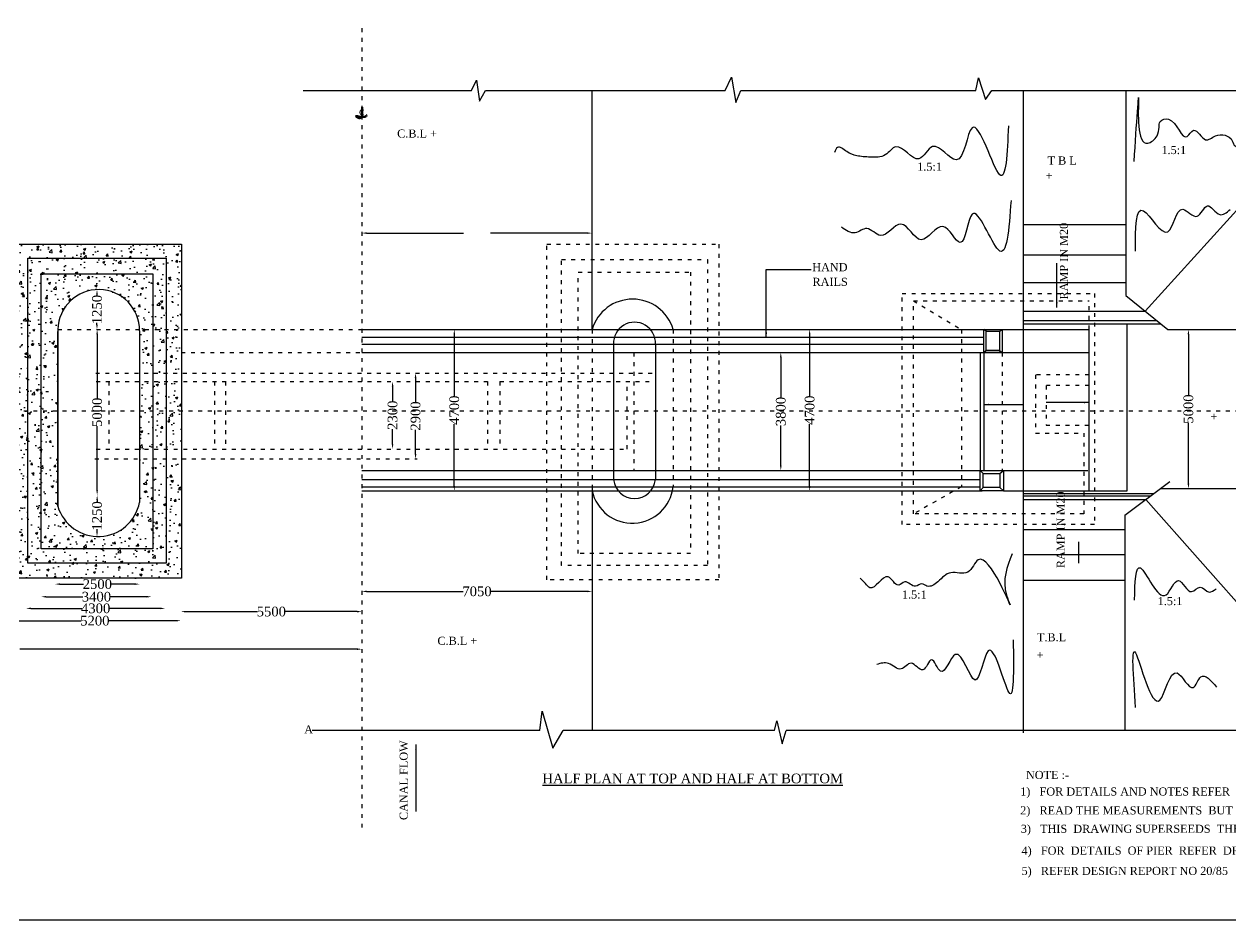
# Model space of a CAD drawing. Header units: millimetres. Extents: x 3677 to 149785, y 3909 to 54167.
# Drawn here: x 22591 to 59930, y 3909 to 31609 of the extents above; entities that cross this region are included whole.
import ezdxf

# ---------------------------------------------------------------- set-up
doc = ezdxf.new("R2010")
doc.units = ezdxf.units.MM
doc.header["$MEASUREMENT"] = 0
doc.header["$PDMODE"] = 33
doc.header["$PDSIZE"] = 500
doc.linetypes.add('ACAD_ISO03W100', pattern=[30, 12, -18])
for name, color, linetype in [('DIM', 5, 'Continuous'), ('DOT LINE', 3, 'ACAD_ISO03W100'), ('DWG. LINE', 1, 'Continuous'), ('HATCH', 2, 'Continuous'), ('TEXT', 7, 'Continuous')]:
    doc.layers.add(name, color=color, linetype=linetype)
doc.layers.add('TITLE', color=7, linetype='Continuous', lineweight=30)
doc.styles.get("Standard").update_dxf_attribs({"font": 'TIMES.TTF', "height": 300})
doc.dimstyles.get("Standard").update_dxf_attribs({"dimtxt": 300, "dimasz": 150, "dimexe": 0.18, "dimexo": 0.0625, "dimgap": 0.09, "dimtad": 0, "dimdec": 0, "dimzin": 0, "dimdsep": 46, "dimtxsty": 'Standard', "dimcen": 0.09, "dimse1": 1, "dimse2": 1, "dimclrd": 5, "dimclre": 5, "dimclrt": 4, "dimadec": 0, "dimazin": 0, "dimtfac": 1, "dimtdec": 0, "dimtofl": 0, "dimtmove": 0, "dimatfit": 3, "dimfxl": 1, "dimtolj": 1, "dimtzin": 0, "dimarcsym": 0})

# ---------------------------------------------------------------- blocks, each defined once
blk = doc.blocks.new('*D29')
at = {"layer": 'Defpoints', "color": 0}
for p in [(24845, 23400), (24845, 22165), (24845, 22165)]:
    blk.add_point(p, dxfattribs=at)
at = {"layer": 'DIM', "color": 5, "lineweight": -2}
for p, q in [((24845, 23250), (24845, 23192)), ((24845, 22315), (24845, 22373))]:
    blk.add_line(p, q, dxfattribs=at)
at = {"layer": 'DIM', "color": 5}
for points in [[(24820, 23250), (24870, 23250), (24845, 23400)], [(24820, 22315), (24870, 22315), (24845, 22165)]]:
    blk.add_solid(points, dxfattribs=at)
at = {"layer": 'DIM', "color": 4, "insert": (24845, 22783), "char_height": 300, "attachment_point": 5, "rotation": 90}
blk.add_mtext('\\A1;1250', dxfattribs=at)
blk = doc.blocks.new('*D30')
at = {"layer": 'Defpoints', "color": 0}
for p in [(24845, 22165), (24845, 17041), (24850, 17041)]:
    blk.add_point(p, dxfattribs=at)
at = {"layer": 'DIM', "color": 5, "lineweight": -2}
for p, q in [((24850, 22015), (24850, 20028)), ((24850, 17191), (24850, 19178))]:
    blk.add_line(p, q, dxfattribs=at)
at = {"layer": 'DIM', "color": 5}
for points in [[(24825, 22015), (24875, 22015), (24850, 22165)], [(24825, 17191), (24875, 17191), (24850, 17041)]]:
    blk.add_solid(points, dxfattribs=at)
at = {"layer": 'DIM', "color": 4, "insert": (24850, 19603), "char_height": 300, "attachment_point": 5, "rotation": 90}
blk.add_mtext('\\A1;5000', dxfattribs=at)
blk = doc.blocks.new('*D33')
at = {"layer": 'Defpoints', "color": 0}
for p in [(24850, 17041), (24850, 17041), (24845, 15763)]:
    blk.add_point(p, dxfattribs=at)
at = {"layer": 'DIM', "color": 5, "lineweight": -2}
for p, q in [((24850, 16891), (24849, 16811)), ((24846, 15913), (24846, 15993))]:
    blk.add_line(p, q, dxfattribs=at)
at = {"layer": 'DIM', "color": 5}
for points in [[(24825, 16891), (24875, 16891), (24850, 17041)], [(24821, 15913), (24871, 15913), (24845, 15763)]]:
    blk.add_solid(points, dxfattribs=at)
at = {"layer": 'DIM', "color": 4, "insert": (24848, 16402), "char_height": 300, "attachment_point": 5, "rotation": 89.7793}
blk.add_mtext('\\A1;1250', dxfattribs=at)
blk = doc.blocks.new('*D34')
at = {"layer": 'Defpoints', "color": 0}
for p in [(23549, 14279), (26161, 14292), (26161, 14279)]:
    blk.add_point(p, dxfattribs=at)
at = {"layer": 'DIM', "color": 5, "lineweight": -2}
for p, q in [((23699, 14292), (24424, 14292)), ((26011, 14292), (25285, 14292))]:
    blk.add_line(p, q, dxfattribs=at)
at = {"layer": 'DIM', "color": 5}
for points in [[(23699, 14317), (23699, 14267), (23549, 14292)], [(26011, 14317), (26011, 14267), (26161, 14292)]]:
    blk.add_solid(points, dxfattribs=at)
at = {"layer": 'DIM', "color": 4, "insert": (24855, 14292), "char_height": 300, "attachment_point": 5}
blk.add_mtext('\\A1;2500', dxfattribs=at)
blk = doc.blocks.new('*D35')
at = {"layer": 'Defpoints', "color": 0}
for p in [(23120, 14009), (26535, 14009), (26535, 13901)]:
    blk.add_point(p, dxfattribs=at)
at = {"layer": 'DIM', "color": 5, "lineweight": -2}
for p, q in [((23270, 13901), (24402, 13901)), ((26385, 13901), (25254, 13901))]:
    blk.add_line(p, q, dxfattribs=at)
at = {"layer": 'DIM', "color": 5}
for points in [[(23270, 13926), (23270, 13876), (23120, 13901)], [(26385, 13926), (26385, 13876), (26535, 13901)]]:
    blk.add_solid(points, dxfattribs=at)
at = {"layer": 'DIM', "color": 4, "insert": (24828, 13901), "char_height": 300, "attachment_point": 5}
blk.add_mtext('\\A1;3400', dxfattribs=at)
blk = doc.blocks.new('*D36')
at = {"layer": 'Defpoints', "color": 0}
for p in [(22651, 13700), (26955, 13700), (26955, 13541)]:
    blk.add_point(p, dxfattribs=at)
at = {"layer": 'DIM', "color": 5, "lineweight": -2}
for p, q in [((22801, 13541), (24371, 13541)), ((26805, 13541), (25234, 13541))]:
    blk.add_line(p, q, dxfattribs=at)
at = {"layer": 'DIM', "color": 5}
for points in [[(22801, 13566), (22801, 13516), (22651, 13541)], [(26805, 13566), (26805, 13516), (26955, 13541)]]:
    blk.add_solid(points, dxfattribs=at)
at = {"layer": 'DIM', "color": 4, "insert": (24803, 13541), "char_height": 300, "attachment_point": 5}
blk.add_mtext('\\A1;4300', dxfattribs=at)
blk = doc.blocks.new('*D37')
at = {"layer": 'Defpoints', "color": 0}
for p in [(22118, 13214), (27440, 13214), (27440, 13160)]:
    blk.add_point(p, dxfattribs=at)
at = {"layer": 'DIM', "color": 5, "lineweight": -2}
for p, q in [((22268, 13160), (24355, 13160)), ((27290, 13160), (25204, 13160))]:
    blk.add_line(p, q, dxfattribs=at)
at = {"layer": 'DIM', "color": 5}
for points in [[(22268, 13185), (22268, 13135), (22118, 13160)], [(27290, 13185), (27290, 13135), (27440, 13160)]]:
    blk.add_solid(points, dxfattribs=at)
at = {"layer": 'DIM', "color": 4, "insert": (24779, 13160), "char_height": 300, "attachment_point": 5}
blk.add_mtext('\\A1;5200', dxfattribs=at)
blk = doc.blocks.new('*D38')
at = {"layer": 'Defpoints', "color": 0}
for p in [(27437, 13441), (33041, 13441), (33041, 13441)]:
    blk.add_point(p, dxfattribs=at)
at = {"layer": 'DIM', "color": 5, "lineweight": -2}
for p, q in [((27587, 13441), (29815, 13441)), ((32891, 13441), (30664, 13441))]:
    blk.add_line(p, q, dxfattribs=at)
at = {"layer": 'DIM', "color": 5}
for points in [[(27587, 13466), (27587, 13416), (27437, 13441)], [(32891, 13466), (32891, 13416), (33041, 13441)]]:
    blk.add_solid(points, dxfattribs=at)
at = {"layer": 'DIM', "color": 4, "insert": (30239, 13441), "char_height": 300, "attachment_point": 5}
blk.add_mtext('\\A1;5500', dxfattribs=at)
blk = doc.blocks.new('*D39')
at = {"layer": 'Defpoints', "color": 0}
for p in [(33041, 14066), (40164, 14066), (40164, 14066)]:
    blk.add_point(p, dxfattribs=at)
at = {"layer": 'DIM', "color": 5, "lineweight": -2}
for p, q in [((33191, 14066), (36176, 14066)), ((40014, 14066), (37029, 14066))]:
    blk.add_line(p, q, dxfattribs=at)
at = {"layer": 'DIM', "color": 5}
for points in [[(33191, 14091), (33191, 14041), (33041, 14066)], [(40014, 14091), (40014, 14041), (40164, 14066)]]:
    blk.add_solid(points, dxfattribs=at)
at = {"layer": 'DIM', "color": 4, "insert": (36603, 14066), "char_height": 300, "attachment_point": 5}
blk.add_mtext('\\A1;7050', dxfattribs=at)
blk = doc.blocks.new('*D40')
at = {"layer": 'Defpoints', "color": 0}
for p in [(33991, 20559), (34270, 20559), (34270, 18469)]:
    blk.add_point(p, dxfattribs=at)
at = {"layer": 'DIM', "color": 5, "lineweight": -2}
for p, q in [((33991, 20409), (33991, 19944)), ((33991, 18619), (33991, 19084))]:
    blk.add_line(p, q, dxfattribs=at)
at = {"layer": 'DIM', "color": 5}
for points in [[(33966, 20409), (34016, 20409), (33991, 20559)], [(33966, 18619), (34016, 18619), (33991, 18469)]]:
    blk.add_solid(points, dxfattribs=at)
at = {"layer": 'DIM', "color": 4, "insert": (33991, 19514), "char_height": 300, "attachment_point": 5, "rotation": 90}
blk.add_mtext('\\A1;2300', dxfattribs=at)
blk = doc.blocks.new('*D41')
at = {"layer": 'Defpoints', "color": 0}
for p in [(34702, 20818), (34702, 18162), (34702, 18162)]:
    blk.add_point(p, dxfattribs=at)
at = {"layer": 'DIM', "color": 5, "lineweight": -2}
for p, q in [((34702, 20668), (34702, 19921)), ((34702, 18312), (34702, 19060))]:
    blk.add_line(p, q, dxfattribs=at)
at = {"layer": 'DIM', "color": 5}
for points in [[(34677, 20668), (34727, 20668), (34702, 20818)], [(34677, 18312), (34727, 18312), (34702, 18162)]]:
    blk.add_solid(points, dxfattribs=at)
at = {"layer": 'DIM', "color": 4, "insert": (34702, 19490), "char_height": 300, "attachment_point": 5, "rotation": 90}
blk.add_mtext('\\A1;2900', dxfattribs=at)
blk = doc.blocks.new('*D43')
at = {"layer": 'Defpoints', "color": 0}
for p in [(35901, 22165), (35901, 22165), (35901, 17175)]:
    blk.add_point(p, dxfattribs=at)
at = {"layer": 'DIM', "color": 5, "lineweight": -2}
for p, q in [((35901, 22015), (35901, 20102)), ((35901, 17325), (35901, 19239))]:
    blk.add_line(p, q, dxfattribs=at)
at = {"layer": 'DIM', "color": 5}
for points in [[(35876, 22015), (35926, 22015), (35901, 22165)], [(35876, 17325), (35926, 17325), (35901, 17175)]]:
    blk.add_solid(points, dxfattribs=at)
at = {"layer": 'DIM', "color": 4, "insert": (35901, 19670), "char_height": 300, "attachment_point": 5, "rotation": 90}
blk.add_mtext('\\A1;4700', dxfattribs=at)
blk = doc.blocks.new('*D44')
at = {"layer": 'Defpoints', "color": 0}
for p in [(46004, 21453), (46004, 21453), (46004, 17804)]:
    blk.add_point(p, dxfattribs=at)
at = {"layer": 'DIM', "color": 5, "lineweight": -2}
for p, q in [((46004, 21303), (46004, 20055)), ((46004, 17954), (46004, 19202))]:
    blk.add_line(p, q, dxfattribs=at)
at = {"layer": 'DIM', "color": 5}
for points in [[(45979, 21303), (46029, 21303), (46004, 21453)], [(45979, 17954), (46029, 17954), (46004, 17804)]]:
    blk.add_solid(points, dxfattribs=at)
at = {"layer": 'DIM', "color": 4, "insert": (46004, 19629), "char_height": 300, "attachment_point": 5, "rotation": 90}
blk.add_mtext('\\A1;3800', dxfattribs=at)
blk = doc.blocks.new('*D45')
at = {"layer": 'Defpoints', "color": 0}
for p in [(46897, 22165), (46897, 22165), (46897, 17175)]:
    blk.add_point(p, dxfattribs=at)
at = {"layer": 'DIM', "color": 5, "lineweight": -2}
for p, q in [((46897, 22015), (46897, 20102)), ((46897, 17325), (46897, 19239))]:
    blk.add_line(p, q, dxfattribs=at)
at = {"layer": 'DIM', "color": 5}
for points in [[(46872, 22015), (46922, 22015), (46897, 22165)], [(46872, 17325), (46922, 17325), (46897, 17175)]]:
    blk.add_solid(points, dxfattribs=at)
at = {"layer": 'DIM', "color": 4, "insert": (46897, 19670), "char_height": 300, "attachment_point": 5, "rotation": 90}
blk.add_mtext('\\A1;4700', dxfattribs=at)
blk = doc.blocks.new('*D46')
at = {"layer": 'Defpoints', "color": 0}
for p in [(58617, 22165), (58617, 22165), (58617, 17244)]:
    blk.add_point(p, dxfattribs=at)
at = {"layer": 'DIM', "color": 5, "lineweight": -2}
for p, q in [((58617, 22015), (58617, 20129)), ((58617, 17394), (58617, 19280))]:
    blk.add_line(p, q, dxfattribs=at)
at = {"layer": 'DIM', "color": 5}
for points in [[(58592, 22015), (58642, 22015), (58617, 22165)], [(58592, 17394), (58642, 17394), (58617, 17244)]]:
    blk.add_solid(points, dxfattribs=at)
at = {"layer": 'DIM', "color": 4, "insert": (58617, 19705), "char_height": 300, "attachment_point": 5, "rotation": 90}
blk.add_mtext('\\A1;5000', dxfattribs=at)

msp = doc.modelspace()

# ---------------------------------------------------------------- hatches: boundary and pattern name
at = {"layer": 'HATCH'}
h = msp.add_hatch(dxfattribs=at)
h.set_pattern_fill('AR-CONC', color=256, scale=100, style=0)
h.paths.add_polyline_path([(27455.8, 24803.3), (22233, 24803.3), (22233, 19648.8), (22701, 19648.8), (22701, 24367.6), (26983.7, 24367.6), (26983.7, 22165.2), (27455.8, 22165.2)])
h.paths.add_polyline_path([(26983.7, 24367.6), (22701, 24367.6), (22701, 19648.8), (23122, 19648.8), (23122, 23886.2), (26575.1, 23886.2), (26575.1, 22165.2), (26983.7, 22165.2)], flags=17)
h.paths.add_polyline_path([(26575.1, 22165.2), (26163.2, 22165.2, -0.008285), (26163.4, 22123.3), (26163.4, 20818.5), (26575.1, 20818.5)], flags=16)
h.paths.add_polyline_path([(26983.7, 22165.2), (26575.1, 22165.2), (26575.1, 20818.5), (26983.7, 20818.5)], flags=17)
h.paths.add_polyline_path([(27455.8, 22165.2), (26983.7, 22165.2), (26983.7, 20818.5), (27455.8, 20818.5)])
h.paths.add_polyline_path([(27455.8, 20559), (26983.7, 20559), (26983.7, 19648.8), (27455.8, 19648.8)])
h.paths.add_polyline_path([(26575.1, 20559), (26163.4, 20559), (26163.4, 19648.8), (26575.1, 19648.8)], flags=16)
h.paths.add_polyline_path([(26983.7, 20559), (26575.1, 20559), (26575.1, 19648.8), (26983.7, 19648.8)], flags=16)
h.paths.add_polyline_path([(26575.1, 19648.8), (26163.4, 19648.8), (26163.4, 18469), (26575.1, 18469)], flags=17)
h.paths.add_polyline_path([(26983.7, 19648.8), (26575.1, 19648.8), (26575.1, 18469), (26983.7, 18469)], flags=17)
h.paths.add_polyline_path([(27455.8, 19648.8), (26983.7, 19648.8), (26983.7, 18469), (27455.8, 18469)])
h.paths.add_polyline_path([(27455.8, 18162.3), (26983.7, 18162.3), (26983.7, 14938.1), (22701, 14938.1), (22701, 19648.8), (22233, 19648.8), (22233, 14474.6), (27455.8, 14474.6)])
h = msp.add_hatch(dxfattribs=at)
h.set_pattern_fill('AR-CONC', color=256, scale=100, style=0)
h.paths.add_polyline_path([(23122, 23886.2), (23122, 19648.8), (23632.8, 19648.8), (23632.8, 22105.8, -1), (26163.2, 22165.2), (26575.1, 22165.2), (26575.1, 23886.2)])
h = msp.add_hatch(dxfattribs=at)
h.set_pattern_fill('AR-CONC', color=256, scale=100, style=0)
h.paths.add_polyline_path([(23122, 15379), (23122, 19648.8), (22701, 19648.8), (22701, 14938.1), (26983.7, 14938.1), (26983.7, 18162.3), (26575.1, 18162.3), (26575.1, 15379)])
h = msp.add_hatch(dxfattribs=at)
h.set_pattern_fill('AR-CONC', color=256, scale=100, style=0)
h.paths.add_polyline_path([(23632.8, 16699.3), (23632.8, 19648.8), (23122, 19648.8), (23122, 15379), (26575.1, 15379), (26575.1, 18162.3), (26163.4, 18162.3), (26163.4, 16818.7, -0.7864001)])

# ---------------------------------------------------------------- linework, layer by layer
at = {"layer": 'DIM', "color": 5}
for p, q in [((33191, 25146.9), (36186.1, 25146.9)), ((40014.1, 25146.9), (37019, 25146.9)), ((32891, 12280), (22455.2, 12280))]:
    msp.add_line(p, q, dxfattribs=at)
for points in [[(33191, 25171.9), (33191, 25121.9), (33041, 25146.9)], [(40014.1, 25171.9), (40014.1, 25121.9), (40164.1, 25146.9)], [(32891, 12305), (32891, 12255), (33041, 12280)]]:
    msp.add_solid(points, dxfattribs=at)
at = {"layer": 'DOT LINE', "ltscale": 10}
for points in [[(33041, 31482.6), (33041, 6684.4)], [(55379.9, 18964.2), (55379.9, 16462.9), (50109.5, 16462.9), (50109.5, 23053.3), (55540.9, 23053.3)], [(50109.5, 23053.3), (51591.2, 22165.2), (51591.2, 17298.7), (50109.5, 16462.9)], [(55540.9, 22165.2), (55540.9, 23053.3)], [(23632.8, 22165.2), (33041, 22165.2)], [(40164.1, 22165.2), (40164.1, 17298.7)], [(42673.1, 22165.2), (42673.1, 17298.7)], [(27455.8, 21453.2), (33041, 21453.2)], [(41454.3, 21453.2), (41454.3, 17804.2)], [(52849.3, 21453.2), (52849.3, 17804.2)], [(24804.5, 20818.5), (42123.9, 20818.5)], [(24818.2, 18469), (41254.2, 18469), (41254.2, 20559)], [(24819, 20559), (36931.8, 20559)], [(25210.1, 20559), (25210.1, 18469)], [(28480.9, 20559), (28480.9, 18469)], [(28825.9, 20559), (28825.9, 19648.8)], [(36931.8, 20559), (36931.8, 18469)], [(37313, 20559), (37313, 18469)], [(37313, 20559), (42123.9, 20559)], [(55540.9, 20762.5), (53886.5, 20762.5), (53886.5, 18964.2), (55379.9, 18964.2)], [(55540.9, 20430.5), (54213.1, 20430.5), (54213.1, 19203.8), (55540.9, 19203.8)], [(9377.4, 19648.8), (61662.4, 19648.8)], [(28825.9, 19648.8), (28825.9, 18469)], [(24780.4, 18162.3), (34756.6, 18162.3)]]:
    msp.add_lwpolyline(points, dxfattribs=at)
for points in [[(38767.5, 24803.5), (44088.9, 24803.5), (44088.9, 14428.3), (38767.5, 14428.3)], [(39222.4, 24326), (43731, 24326), (43731, 14869.1), (39222.4, 14869.1)], [(39737.3, 23943.2), (43214.7, 23943.2), (43214.7, 15234.4), (39737.3, 15234.4)], [(49756.6, 23275.2), (55711.1, 23275.2), (55711.1, 16133.8), (49756.6, 16133.8)]]:
    msp.add_lwpolyline(points, close=True, dxfattribs=at)
at = {"layer": 'DWG. LINE'}
for points in [[(36437.4, 29558.7), (36588.8, 29878.1), (36679.7, 29229.1), (36861.5, 29558.7)], [(44279.1, 29558.7), (44476.1, 29966.3), (44611.9, 29186.1), (44768.1, 29558.7)], [(52034.8, 29558.7), (52124.9, 29946), (52343.1, 29282.6), (52532.9, 29558.7)], [(31227.8, 29558.7), (36437.4, 29558.7)], [(36861.5, 29558.7), (44279.1, 29558.7)], [(40164.1, 22165.2), (40164.1, 29558.7)], [(44768.1, 29558.7), (52034.8, 29558.7)], [(52532.9, 29558.7), (62850.2, 29558.7), (62850.2, 9760.9), (46165.3, 9760.9)], [(53502.4, 29558.7), (53502.4, 9692.9)], [(56679.5, 29558.7), (56679.5, 23218), (57980.3, 22165.2)], [(60817.2, 26631.3), (57280, 22732)], [(53502.4, 25414.5), (56679.5, 25414.5)], [(53502.4, 24474.1), (56679.5, 24474.1)], [(53502.4, 23616.6), (56679.5, 23616.6)], [(53502.4, 22732), (57280, 22732)], [(53502.4, 22447.5), (57631.6, 22447.5)], [(23632.8, 22165.2), (23632.8, 16699.3), (23632.8, 22106.9), (23632.8, 16842.8)], [(26163.4, 22123.3), (26163.4, 16818.7)], [(33041, 22165.2), (55540.9, 22165.2)], [(52355.4, 22112.8), (52286, 22165.2)], [(52770.3, 22112.8), (52849.3, 22165.2)], [(52891.7, 17175.2), (55540.9, 17175.2), (55540.9, 22165.2)], [(53502.4, 22337.8), (57767.1, 22337.8)], [(55540.9, 17175.2), (56726.6, 17175.2), (56726.6, 22337.8)], [(57980.3, 22165.2), (62853.7, 22165.2)], [(33041, 21930.3), (52286, 21930.3)], [(33041, 21711.1), (52286, 21711.1)], [(40829.4, 21711.1), (40829.4, 17524.8)], [(42123.9, 21711.1), (42123.9, 17524.8)], [(33041, 21453.2), (55540.9, 21453.2)], [(52169.7, 21453.2), (52169.7, 17804.2)], [(52355.4, 21518), (52286, 21453.2)], [(52286, 21453.2), (52286, 17804.2)], [(52770.3, 21518), (52849.3, 21453.2)], [(33041, 17804.2), (55507.4, 17804.2)], [(52269.3, 17709.2), (52169.7, 17804.2)], [(52780.5, 17709.2), (52891.7, 17804.2)], [(33041, 17524.8), (52155.1, 17524.8), (52169.7, 17524.8)], [(33041, 17298.7), (52169.7, 17298.7)], [(40164.1, 17298.7), (40164.1, 9760.9)], [(52269.3, 17274.5), (52169.7, 17175.2)], [(52780.5, 17274.5), (52891.7, 17175.2)], [(56654.4, 16428.4), (58037, 17463.4)], [(57743.7, 17243.8), (62850.2, 17243.8)], [(33041, 17175.2), (52234, 17175.2)], [(53502.4, 17090.2), (57538.5, 17090.2)], [(53502.4, 17020.2), (57445, 17020.2)], [(53502.4, 16910.3), (57298.2, 16910.3)], [(57298.2, 16910.3), (60663.6, 13113)], [(56654.4, 16428.4), (56654.4, 9760.9)], [(53502.4, 15981.1), (56654.4, 15981.1)], [(53502.4, 15206.3), (56654.4, 15206.3)], [(53502.4, 14412.6), (56654.4, 14412.6)], [(38544.8, 9760.9), (38621.1, 10364.6), (38951.7, 9221.4), (39265.4, 9760.9)], [(38544.8, 9760.9), (31507.6, 9760.9)], [(45807.9, 9760.9), (39265.4, 9760.9)], [(45807.9, 9760.9), (45876.8, 10068.1), (46050.5, 9347.6), (46165.3, 9760.9)]]:
    msp.add_lwpolyline(points, dxfattribs=at)
for points in [[(22233, 24803.3), (27455.8, 24803.3), (27455.8, 14474.6), (22233, 14474.6)], [(22701, 24367.6), (26983.7, 24367.6), (26983.7, 14938.1), (22701, 14938.1)], [(23122, 23886.2), (26575.1, 23886.2), (26575.1, 15379), (23122, 15379)], [(52286, 22165.2), (52849.3, 22165.2), (52849.3, 21453.2), (52286, 21453.2)], [(52355.4, 22112.8), (52770.3, 22112.8), (52770.3, 21518), (52355.4, 21518)], [(52169.7, 17804.2), (52891.7, 17804.2), (52891.7, 17175.2), (52169.7, 17175.2)], [(52269.3, 17709.2), (52780.5, 17709.2), (52780.5, 17274.5), (52269.3, 17274.5)]]:
    msp.add_lwpolyline(points, close=True, dxfattribs=at)
for centre, radius, start, end in [((24898, 22135.5), 1265.5, 359.44615, 178.6551), ((41418.6, 21798), 1307.2, 16.31507, 163.68493), ((41476.7, 21741.9), 648, 357.27558, 182.72442), ((41408, 17451.5), 1274.3, 192.52226, 353.11242), ((41476.7, 17589.4), 650.5, 185.69789, 354.30211), ((24883.6, 17066), 1303.5, 196.33796, 349.06402)]:
    msp.add_arc(centre, radius, start, end, dxfattribs=at)
at = {"layer": 'HATCH'}
for points in [[(56935.6, 27365.7), (57074.9, 29253.7), (57362.4, 27922.9), (57645.2, 28157.5), (57707.5, 28425.5), (57745.8, 28597.9), (57999.9, 28669.7), (58579.8, 28138.3), (58771.5, 28325), (59150.1, 28033), (59452.1, 28152.7), (59975.5, 28003.4), (60061.8, 27840.6), (60248.7, 27845.4)], [(53046.8, 28464.5), (52778.4, 26951.4), (51921.5, 28404), (51428.1, 27409.6), (50701, 27824.7), (50276.8, 27444.2), (49567, 27816), (49238.1, 27565.3), (48770.6, 27496.1), (48355.1, 27539.3), (48043.5, 27669), (47757.9, 27798.7), (47662.6, 27634.4)], [(53128.5, 26154.9), (52737.5, 24625.2), (51922.9, 25731.8), (51553.6, 24853.1), (51021.4, 25352.1), (50347.9, 24939.8), (49718, 25428.1), (49088, 25070), (48664.4, 25287), (48306, 25156.8), (47882.3, 25330.4)], [(56977.2, 24592.1), (57227, 25839.8), (57976.5, 25188.8), (58443.6, 25883.2), (58888.9, 25666.2), (59203.9, 25991.7), (59584, 25720.4), (59913.2, 25878.2)], [(53161.4, 15227.5), (52989, 13948.1), (53087.5, 13677.5), (52110.5, 15047.1), (51790.2, 14661.6), (51264.8, 14645.2), (50862.4, 14366.4), (50527.7, 14232), (50366.2, 14301.1), (50176, 14226.3), (49841.6, 14358.7), (49651.4, 14260.8), (49322.8, 14514.2), (48756.4, 14179.5), (48629.6, 14306.1), (48456.6, 14473.1)], [(56949.1, 13798.9), (57132.3, 14791.7), (57923.7, 13961.1), (58313.7, 14402.1), (58715.1, 14058.5), (58984.6, 14195.9), (59259.9, 14047), (59472.1, 14150.1)], [(53196.7, 12563.8), (53057.1, 10948.8), (52425, 12226.1), (52013.5, 11323.2), (51403.5, 12116), (50947.8, 11594.8), (50668.5, 11954.5), (50396.6, 11638.9), (50036.5, 11844.4), (49727.8, 11668.2), (49338.3, 11837.1), (48970.9, 11807.7)], [(56983.1, 10477.6), (56983.1, 12163.5), (57730.3, 10702.3), (58264.6, 11546.9), (58762.6, 11090.9), (59001.2, 11422.5), (59488.9, 11106.5)]]:
    msp.add_spline(points, degree=3, dxfattribs=at)
at = {"layer": 'TEXT', "lineweight": 50}
msp.add_spline([(33046.3, 29040.7), (32955.5, 28706.2), (32855.9, 28758.7), (33128.4, 28745.6), (33202.8, 28794.8)], degree=3, dxfattribs=at)
at = {"layer": 'TITLE'}
msp.add_lwpolyline([(88082.4, 54167), (4073.3, 54167), (4073.3, 3909.2), (88082.4, 3909.2)], close=True, dxfattribs=at)

# ---------------------------------------------------------------- texts
at = {"layer": 'TEXT'}
for s, rotation, p in [('c', 0.01, (32950.1, 28794.2)), ('C.B.L +', 0.01, (34132.1, 28099.4)), ('1.5:1', 0.01, (57782.6, 27590.7)), ('1.5:1', 0.01, (50224.3, 27077.1)), ('T B L', 0.01, (54259.6, 27265.9)), ('+', 0.01, (54200.6, 26794.3)), ('RAMP IN M20', 90.01, (54888.7, 23094.1)), ('HAND ', 0.01, (46977.9, 23967.8)), ('RAILS', 0.01, (46985.6, 23515.1)), ('+', 0.01, (59298.2, 19346.2)), ('RAMP IN M20', 90.01, (54788.9, 14785.3)), ('1.5:1', 0.01, (49751.3, 13844.3)), ('1.5:1', 0.01, (57666.4, 13641.8)), ('T.B.L', 0.01, (53930.6, 12522.3)), ('C.B.L +', 0.01, (35379.7, 12413.9)), ('+', 0.01, (53921, 11977)), ('A', 0.01, (31257.1, 9673.3)), ('CANAL FLOW', 90.01, (34460.1, 6995.6)), ('NOTE :-', 0.01, (53590.2, 8265.8)), ('1)   FOR DETAILS AND NOTES REFER  SHEET NO 2/2 ', 0.01, (53411.9, 7752.8)), ('2)   READ THE MEASUREMENTS  BUT DO NOT  SCALE ', 0.01, (53411.9, 7169.1)), ('3)   THIS  DRAWING SUPERSEEDS  THE  DRG NO OSD/TGP/DESIGNS/24-1/85 ', 0.01, (53429.5, 6599.7)), ('4)   FOR  DETAILS  OF PIER  REFER  DRG NO :OSD/TGP/DESIGNS/32/86 ', 0.01, (53453.7, 5925.4)), ('5)   REFER DESIGN REPORT NO 20/85', 0.01, (53453.7, 5297.3))]:
    msp.add_text(s, height=250, rotation=rotation, dxfattribs=at).set_placement(p)
at = {"layer": 'TITLE'}
msp.add_text('%%UHALF PLAN AT TOP AND HALF AT BOTTOM', height=300, rotation=0.01, dxfattribs=at).set_placement((38626.5, 8131.2))

# ---------------------------------------------------------------- dimensions: what is measured, and where the dimension line sits
at = {"layer": 'DIM'}
for p1, p2, distance, text, picture, middle in [((24844.7, 23399.9), (24844.7, 22165.2), 0, '1250', '*D29', (24844.7, 22782.5)), ((24844.7, 22165.2), (24844.7, 17040.9), 5.5, '5000', '*D30', (24850.2, 19603)), ((35901.1, 17175.2), (35901.1, 22165.2), 0, '4700', '*D43', (35901.1, 19670.2)), ((46896.9, 17175.2), (46896.9, 22165.2), 0, '4700', '*D45', (46896.9, 19670.2)), ((58616.7, 17243.8), (58616.7, 22165.2), 0, '5000', '*D46', (58616.7, 19704.5)), ((46004, 17804.2), (46004, 21453.2), 0, '3800', '*D44', (46004, 19628.7)), ((34270.2, 18469), (34270.2, 20559), 279.2, '2300', '*D40', (33991, 19514)), ((34701.8, 20818.5), (34701.8, 18162.3), 0, '2900', '*D41', (34701.8, 19490.4)), ((24845.3, 15763), (24850.2, 17040.9), 0, '1250', '*D33', (24847.7, 16402)), ((23548.9, 14279.2), (26160.8, 14279.2), 12.5, '2500', '*D34', (24854.8, 14291.7)), ((33041, 14066.1), (40164.1, 14066.1), 0, '7050', '*D39', (36602.5, 14066.1)), ((23120.5, 14009.2), (26535.1, 14009.2), -108, '3400', '*D35', (24827.8, 13901.2)), ((22650.5, 13700.3), (26955, 13700.3), -159.5, '4300', '*D36', (24802.8, 13540.8)), ((27437.3, 13441), (33041, 13441), 0, '5500', '*D38', (30239.2, 13441)), ((22118.1, 13213.6), (27440.5, 13213.6), -53.2, '5200', '*D37', (24779.3, 13160.5))]:
    dim = msp.add_aligned_dim(p1=p1, p2=p2, distance=distance, text=text, dimstyle='Standard', dxfattribs=at)
    dim.commit()
    dim.dimension.update_dxf_attribs({"geometry": picture, "text_midpoint": middle})

# ---------------------------------------------------------------- leaders
for points in [[(45555.4, 21930.3), (45555.4, 24016.2), (46938.8, 24016.2)], [(54545.7, 22851), (54545.7, 24220.4)], [(52286, 19845.9), (53502.4, 19845.9)], [(55540.9, 19908.3), (54213.1, 19908.3)], [(55219.3, 15597.8), (55219.3, 14938.6)], [(34714.4, 9335.4), (34714.4, 7255.2)]]:
    msp.add_leader(points, dimstyle='Standard', override={"dimgap": 0.09, "dimtad": 0}, dxfattribs=at)

doc.saveas('drawing.dxf')
